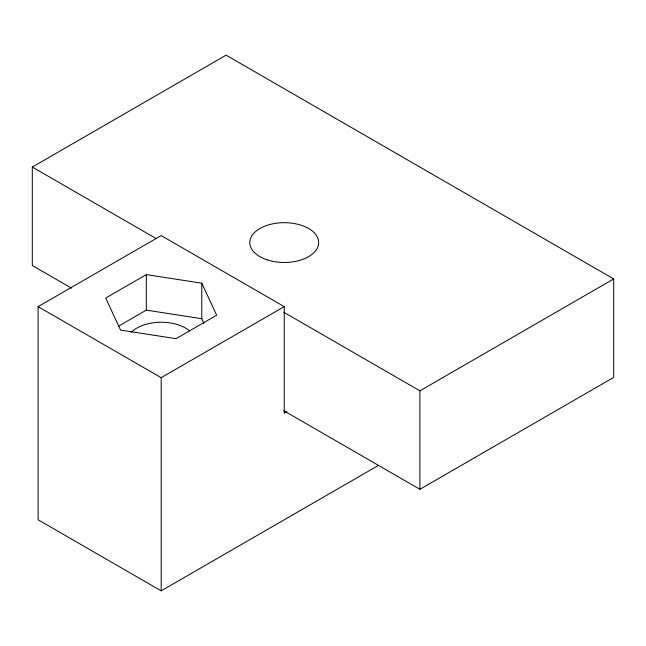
<?xml version="1.0" encoding="UTF-8"?>
<svg xmlns="http://www.w3.org/2000/svg" width="646" height="646" viewBox="0 0 646 646"><rect width="100%" height="100%" fill="white"/><g stroke="black" fill="none" stroke-linecap="round" stroke-linejoin="round"><path stroke-width="0.97" d="M71.585 288.197L32.3 265.514L32.3 167.056L226.1 55.16L613.7 278.943L613.7 377.409L419.9 489.297L283.715 410.67M378.499 465.362L161.177 590.84L38.114 519.788L38.114 306.632L161.177 235.588L284.24 306.632L284.24 413.214L286.856 411.696M146.311 274.607L105.702 298.056L120.568 330.082L176.043 338.665L216.652 315.216L201.786 283.19L146.311 274.607L146.311 310.128L118.662 326.093M38.114 306.632L161.177 377.684L284.24 306.632M283.715 312.204L419.9 390.83L613.7 278.943M146.311 310.128L201.786 318.712L203.91 323.291M32.3 167.056L156.259 238.624M419.9 390.83L419.9 489.297M201.786 283.19L201.786 318.712M161.177 377.684L161.177 590.84M131.332 332.214A34.456 19.897 0 0 1 189.658 330.954M267.008 259.805A34.456 19.897 0 0 0 318.696 242.581A34.456 19.897 0 0 0 267.008 225.349A34.456 19.897 0 0 0 267.008 259.805"/></g></svg>
